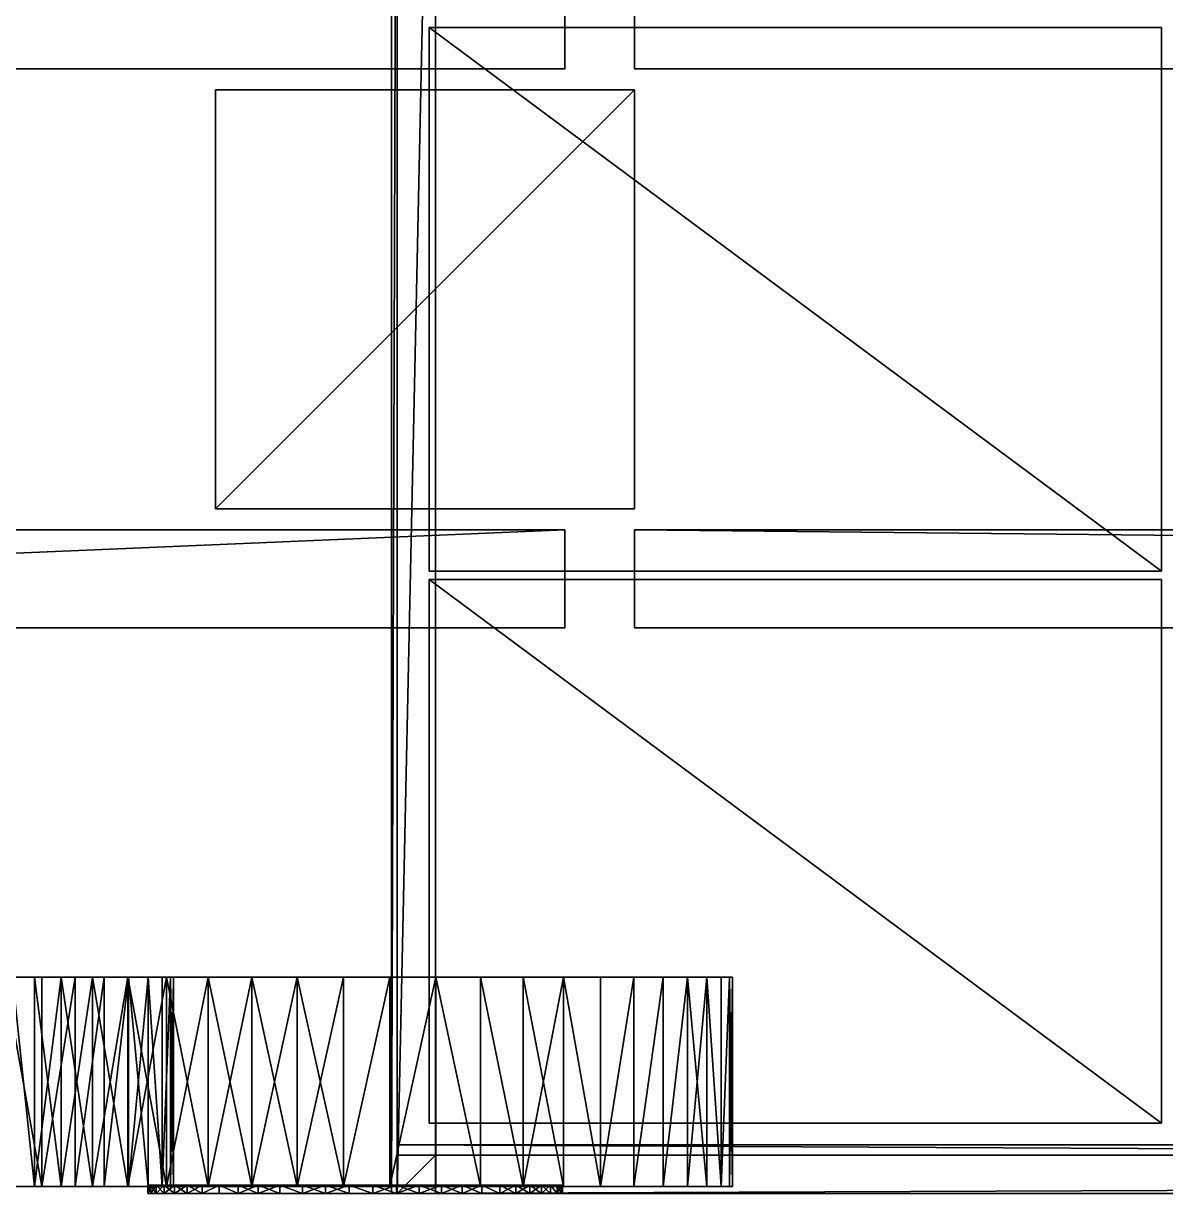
# Model space of a CAD drawing. Header units: millimetres. Extents: x -3100 to 14040, y -1280 to 1295.
# Drawn here: x -575 to 1060, y -1280 to 395 of the extents above; entities that cross this region are included whole.
import ezdxf

# ---------------------------------------------------------------- set-up
doc = ezdxf.new("R2010")
doc.units = ezdxf.units.MM

msp = doc.modelspace()

# ---------------------------------------------------------------- linework, layer by layer
at = {"layer": 'CAD_75LAB'}
for points in [[(-48, 1280, 3940), (-48, 1280, 1250), (-48, -1280, 1250)], [(-48, -1280, 3940), (-48, 1280, 3940), (-48, -1280, 1250)], [(-40, 1280, 1250), (-48, -1280, 1250), (-48, 1280, 1250)], [(-40, 1280, 1250), (-40, -1280, 1250), (-48, -1280, 1250)], [(-40, 1280, 3940), (-48, 1280, 3940), (-48, -1280, 3940)], [(-40, 1280, 3940), (-48, -1280, 3940), (-40, -1280, 3940)], [(-40, -1280, 1250), (-40, 1280, 1160), (-40, -1280, 1160)], [(-40, -1280, 1250), (-40, 1280, 1250), (-40, 1280, 1160)], [(14040, -1280, 1160), (-40, -1280, 1160), (-40, 1280, 1160)], [(14040, 1280, 1160), (14040, -1280, 1160), (-40, 1280, 1160)], [(14040, -1280, 1250), (-40, 1280, 1250), (-40, -1280, 1250)], [(14040, 1280, 1250), (-40, 1280, 1250), (14040, -1280, 1250)], [(-40, -1280, 3995), (-40, 1280, 3940), (-40, -1280, 3940)], [(-40, -1280, 3995), (-40, 1280, 3995), (-40, 1280, 3940)], [(15, 1280, 3940), (-40, -1280, 3940), (-40, 1280, 3940)], [(15, 1280, 3940), (15, -1280, 3940), (-40, -1280, 3940)], [(15, 1280, 3995), (-40, 1280, 3995), (-40, -1280, 3995)], [(15, 1280, 3995), (-40, -1280, 3995), (15, -1280, 3995)], [(-40, 1280, 3940), (-40, -1280, 1250), (-40, 1280, 1250)], [(-40, -1280, 3940), (-40, -1280, 1250), (-40, 1280, 3940)], [(15, -1280, 3995), (15, -1280, 3940), (15, 1280, 3940)], [(15, -1280, 3995), (15, 1280, 3940), (15, 1280, 3995)], [(200, 470, 700), (-3100, 330, 700), (-3100, 470, 700)], [(200, 470, 700), (200, 330, 700), (-3100, 330, 700)], [(200, 470, 1000), (-3100, 470, 1000), (-3100, 330, 1000)], [(200, 470, 1000), (-3100, 330, 1000), (200, 330, 1000)], [(200, 330, 1000), (200, 330, 700), (200, 470, 700)], [(200, 330, 1000), (200, 470, 700), (200, 470, 1000)], [(300, 470, 1160), (300, 470, 910), (300, 330, 910)], [(300, 330, 1160), (300, 470, 1160), (300, 330, 910)], [(13960, 330, 910), (300, 330, 910), (300, 470, 910)], [(13960, 470, 910), (13960, 330, 910), (300, 470, 910)], [(13960, 330, 1160), (300, 470, 1160), (300, 330, 1160)], [(13960, 470, 1160), (300, 470, 1160), (13960, 330, 1160)], [(6, -389, 1917), (6, 389, 1253), (6, -389, 1253)], [(6, -389, 1917), (6, 389, 1917), (6, 389, 1253)], [(1054, 389, 1253), (6, 389, 1253), (6, 389, 1917)], [(1054, 389, 1917), (1054, 389, 1253), (6, 389, 1917)], [(1054, -389, 1253), (6, -389, 1253), (6, 389, 1253)], [(1054, 389, 1253), (1054, -389, 1253), (6, 389, 1253)], [(1054, -389, 1917), (6, 389, 1917), (6, -389, 1917)], [(1054, 389, 1917), (6, 389, 1917), (1054, -389, 1917)], [(6, -389, 2587), (6, 389, 1923), (6, -389, 1923)], [(6, -389, 2587), (6, 389, 2587), (6, 389, 1923)], [(1054, 389, 1923), (6, 389, 1923), (6, 389, 2587)], [(1054, 389, 2587), (1054, 389, 1923), (6, 389, 2587)], [(1054, -389, 1923), (6, -389, 1923), (6, 389, 1923)], [(1054, 389, 1923), (1054, -389, 1923), (6, 389, 1923)], [(1054, -389, 2587), (6, 389, 2587), (6, -389, 2587)], [(1054, 389, 2587), (6, 389, 2587), (1054, -389, 2587)], [(6, -389, 3257), (6, 389, 2593), (6, -389, 2593)], [(6, -389, 3257), (6, 389, 3257), (6, 389, 2593)], [(1054, 389, 2593), (6, 389, 2593), (6, 389, 3257)], [(1054, 389, 3257), (1054, 389, 2593), (6, 389, 3257)], [(1054, -389, 2593), (6, -389, 2593), (6, 389, 2593)], [(1054, 389, 2593), (1054, -389, 2593), (6, 389, 2593)], [(1054, -389, 3257), (6, 389, 3257), (6, -389, 3257)], [(1054, 389, 3257), (6, 389, 3257), (1054, -389, 3257)], [(1054, -389, 1917), (1054, -389, 1253), (1054, 389, 1253)], [(1054, -389, 1917), (1054, 389, 1253), (1054, 389, 1917)], [(1054, -389, 2587), (1054, -389, 1923), (1054, 389, 1923)], [(1054, -389, 2587), (1054, 389, 1923), (1054, 389, 2587)], [(1054, -389, 3257), (1054, -389, 2593), (1054, 389, 2593)], [(1054, -389, 3257), (1054, 389, 2593), (1054, 389, 3257)], [(200, 330, 700), (-3100, 330, 1000), (-3100, 330, 700)], [(200, 330, 1000), (-3100, 330, 1000), (200, 330, 700)], [(13960, 330, 1160), (300, 330, 910), (13960, 330, 910)], [(13960, 330, 1160), (300, 330, 1160), (300, 330, 910)], [(-300, -300, 1160), (-300, 300, 1000), (-300, -300, 1000)], [(-300, -300, 1160), (-300, 300, 1160), (-300, 300, 1000)], [(300, 300, 1160), (300, 300, 1000), (-300, 300, 1000)], [(300, 300, 1160), (-300, 300, 1000), (-300, 300, 1160)], [(300, 300, 1000), (-300, -300, 1000), (-300, 300, 1000)], [(300, 300, 1000), (300, -300, 1000), (-300, -300, 1000)], [(300, 300, 1160), (-300, 300, 1160), (-300, -300, 1160)], [(300, 300, 1160), (-300, -300, 1160), (300, -300, 1160)], [(300, -300, 1160), (300, -300, 1000), (300, 300, 1000)], [(300, -300, 1160), (300, 300, 1000), (300, 300, 1160)], [(300, -300, 1160), (-300, -300, 1000), (300, -300, 1000)], [(300, -300, 1160), (-300, -300, 1160), (-300, -300, 1000)], [(200, -330, 700), (-3100, -330, 700), (-3100, -330, 1000)], [(200, -330, 1000), (200, -330, 700), (-3100, -330, 1000)], [(200, -330, 700), (-3100, -470, 700), (-3100, -330, 700)], [(200, -330, 700), (200, -470, 700), (-3100, -470, 700)], [(200, -330, 1000), (-3100, -330, 1000), (-3100, -470, 1000)], [(200, -330, 1000), (-3100, -470, 1000), (200, -470, 1000)], [(200, -470, 1000), (200, -470, 700), (200, -330, 700)], [(200, -470, 1000), (200, -330, 700), (200, -330, 1000)], [(300, -330, 1160), (300, -330, 910), (300, -470, 910)], [(300, -470, 1160), (300, -330, 1160), (300, -470, 910)], [(13960, -330, 1160), (13960, -330, 910), (300, -330, 910)], [(13960, -330, 1160), (300, -330, 910), (300, -330, 1160)], [(13960, -470, 910), (300, -470, 910), (300, -330, 910)], [(13960, -330, 910), (13960, -470, 910), (300, -330, 910)], [(13960, -470, 1160), (300, -330, 1160), (300, -470, 1160)], [(13960, -330, 1160), (300, -330, 1160), (13960, -470, 1160)], [(1054, -389, 1253), (6, -389, 1917), (6, -389, 1253)], [(1054, -389, 1917), (6, -389, 1917), (1054, -389, 1253)], [(1054, -389, 1923), (6, -389, 2587), (6, -389, 1923)], [(1054, -389, 2587), (6, -389, 2587), (1054, -389, 1923)], [(1054, -389, 2593), (6, -389, 3257), (6, -389, 2593)], [(1054, -389, 3257), (6, -389, 3257), (1054, -389, 2593)], [(6, -1179, 1917), (6, -401, 1253), (6, -1179, 1253)], [(6, -1179, 1917), (6, -401, 1917), (6, -401, 1253)], [(1054, -401, 1253), (6, -401, 1253), (6, -401, 1917)], [(1054, -401, 1917), (1054, -401, 1253), (6, -401, 1917)], [(1054, -1179, 1253), (6, -1179, 1253), (6, -401, 1253)], [(1054, -401, 1253), (1054, -1179, 1253), (6, -401, 1253)], [(1054, -1179, 1917), (6, -401, 1917), (6, -1179, 1917)], [(1054, -401, 1917), (6, -401, 1917), (1054, -1179, 1917)], [(6, -1179, 2587), (6, -401, 1923), (6, -1179, 1923)], [(6, -1179, 2587), (6, -401, 2587), (6, -401, 1923)], [(1054, -401, 1923), (6, -401, 1923), (6, -401, 2587)], [(1054, -401, 2587), (1054, -401, 1923), (6, -401, 2587)], [(1054, -1179, 1923), (6, -1179, 1923), (6, -401, 1923)], [(1054, -401, 1923), (1054, -1179, 1923), (6, -401, 1923)], [(1054, -1179, 2587), (6, -401, 2587), (6, -1179, 2587)], [(1054, -401, 2587), (6, -401, 2587), (1054, -1179, 2587)], [(6, -1179, 3257), (6, -401, 2593), (6, -1179, 2593)], [(6, -1179, 3257), (6, -401, 3257), (6, -401, 2593)], [(1054, -401, 2593), (6, -401, 2593), (6, -401, 3257)], [(1054, -401, 3257), (1054, -401, 2593), (6, -401, 3257)], [(1054, -1179, 2593), (6, -1179, 2593), (6, -401, 2593)], [(1054, -401, 2593), (1054, -1179, 2593), (6, -401, 2593)], [(1054, -1179, 3257), (6, -401, 3257), (6, -1179, 3257)], [(1054, -401, 3257), (6, -401, 3257), (1054, -1179, 3257)], [(1054, -1179, 1917), (1054, -1179, 1253), (1054, -401, 1253)], [(1054, -1179, 1917), (1054, -401, 1253), (1054, -401, 1917)], [(1054, -1179, 2587), (1054, -1179, 1923), (1054, -401, 1923)], [(1054, -1179, 2587), (1054, -401, 1923), (1054, -401, 2587)], [(1054, -1179, 3257), (1054, -1179, 2593), (1054, -401, 2593)], [(1054, -1179, 3257), (1054, -401, 2593), (1054, -401, 3257)], [(200, -470, 700), (-3100, -470, 1000), (-3100, -470, 700)], [(200, -470, 1000), (-3100, -470, 1000), (200, -470, 700)], [(13960, -470, 1160), (300, -470, 910), (13960, -470, 910)], [(13960, -470, 1160), (300, -470, 1160), (300, -470, 910)], [(-364.09, -970, 606.36), (-1275.91, -970, 152.33), (-850.18, -970, 1077.7)], [(-364.09, -970, 606.36), (-850.18, -970, 2.3), (-1275.91, -970, 152.33)], [(-364.09, -970, 606.36), (-601.72, -970, 89.85), (-850.18, -970, 2.3)], [(-500.94, -970, 903.8), (-850.18, -970, 1077.7), (-601.72, -970, 990.15)], [(-500.94, -970, 903.8), (-364.09, -970, 606.36), (-850.18, -970, 1077.7)], [(-630.81, -970, 639.22), (-475.91, -970, 152.33), (-590.57, -970, 314.3)], [(-425.42, -970, 970.93), (-630.81, -970, 639.22), (-614.59, -970, 703.7)], [(-50.18, -970, 1077.7), (-630.81, -970, 639.22), (-425.42, -970, 970.93)], [(-50.18, -970, 1077.7), (-475.91, -970, 152.33), (-630.81, -970, 639.22)], [(-559.12, -970, 824.27), (-614.59, -970, 703.7), (-590.57, -970, 765.7)], [(-425.42, -970, 970.93), (-614.59, -970, 703.7), (-559.12, -970, 824.27)], [(-548.67, -1270, 950.08), (-548.67, -970, 950.08), (-601.72, -970, 990.15)], [(-601.72, -1270, 990.15), (-548.67, -1270, 950.08), (-601.72, -970, 990.15)], [(-548.67, -1270, 129.92), (-601.72, -1270, 89.85), (-601.72, -970, 89.85)], [(-548.67, -1270, 129.92), (-601.72, -970, 89.85), (-548.67, -970, 129.92)], [(-364.09, -970, 606.36), (-548.67, -970, 129.92), (-601.72, -970, 89.85)], [(-500.94, -970, 903.8), (-601.72, -970, 990.15), (-548.67, -970, 950.08)], [(-559.12, -1270, 824.27), (-559.12, -970, 824.27), (-590.57, -970, 765.7)], [(-590.57, -1270, 765.7), (-559.12, -1270, 824.27), (-590.57, -970, 765.7)], [(-559.12, -1270, 255.73), (-590.57, -1270, 314.3), (-590.57, -970, 314.3)], [(-559.12, -1270, 255.73), (-590.57, -970, 314.3), (-559.12, -970, 255.73)], [(-590.57, -970, 314.3), (-475.91, -970, 152.33), (-559.12, -970, 255.73)], [(-559.12, -1270, 824.27), (-520.7, -970, 878.54), (-559.12, -970, 824.27)], [(-559.12, -1270, 824.27), (-520.7, -1270, 878.54), (-520.7, -970, 878.54)], [(-520.7, -1270, 201.46), (-559.12, -1270, 255.73), (-559.12, -970, 255.73)], [(-520.7, -1270, 201.46), (-559.12, -970, 255.73), (-520.7, -970, 201.46)], [(-559.12, -970, 255.73), (-475.91, -970, 152.33), (-520.7, -970, 201.46)], [(-425.42, -970, 970.93), (-559.12, -970, 824.27), (-520.7, -970, 878.54)], [(-548.67, -1270, 950.08), (-500.94, -1270, 903.8), (-500.94, -970, 903.8)], [(-548.67, -1270, 950.08), (-500.94, -970, 903.8), (-548.67, -970, 950.08)], [(-548.67, -1270, 129.92), (-548.67, -970, 129.92), (-500.94, -970, 176.2)], [(-500.94, -1270, 176.2), (-548.67, -1270, 129.92), (-500.94, -970, 176.2)], [(-459.25, -970, 228), (-500.94, -970, 176.2), (-548.67, -970, 129.92)], [(-364.09, -970, 606.36), (-459.25, -970, 228), (-548.67, -970, 129.92)], [(-520.7, -1270, 878.54), (-475.91, -970, 927.67), (-520.7, -970, 878.54)], [(-520.7, -1270, 878.54), (-475.91, -1270, 927.67), (-475.91, -970, 927.67)], [(-475.91, -1270, 152.33), (-520.7, -1270, 201.46), (-520.7, -970, 201.46)], [(-475.91, -1270, 152.33), (-520.7, -970, 201.46), (-475.91, -970, 152.33)], [(-425.42, -970, 970.93), (-520.7, -970, 878.54), (-475.91, -970, 927.67)], [(-500.94, -1270, 903.8), (-459.25, -1270, 852), (-459.25, -970, 852)], [(-500.94, -1270, 903.8), (-459.25, -970, 852), (-500.94, -970, 903.8)], [(-500.94, -1270, 176.2), (-500.94, -970, 176.2), (-459.25, -970, 228)], [(-459.25, -1270, 228), (-500.94, -1270, 176.2), (-459.25, -970, 228)], [(-500.94, -970, 903.8), (-396.46, -970, 735.07), (-364.09, -970, 606.36)], [(-500.94, -970, 903.8), (-459.25, -970, 852), (-396.46, -970, 735.07)], [(-475.91, -1270, 927.67), (-425.42, -970, 970.93), (-475.91, -970, 927.67)], [(-475.91, -1270, 927.67), (-425.42, -1270, 970.93), (-425.42, -970, 970.93)], [(-425.42, -1270, 109.07), (-475.91, -1270, 152.33), (-475.91, -970, 152.33)], [(-425.42, -1270, 109.07), (-475.91, -970, 152.33), (-425.42, -970, 109.07)], [(-370, -970, 72.35), (-425.42, -970, 109.07), (-475.91, -970, 152.33)], [(-310.48, -970, 42.71), (-370, -970, 72.35), (-475.91, -970, 152.33)], [(-50.18, -970, 2.3), (-310.48, -970, 42.71), (-475.91, -970, 152.33)], [(435.91, -970, 606.36), (-475.91, -970, 152.33), (-50.18, -970, 1077.7)], [(435.91, -970, 606.36), (-50.18, -970, 2.3), (-475.91, -970, 152.33)], [(-459.25, -1270, 852), (-424.25, -1270, 795.47), (-424.25, -970, 795.47)], [(-459.25, -1270, 852), (-424.25, -970, 795.47), (-459.25, -970, 852)], [(-459.25, -1270, 228), (-459.25, -970, 228), (-424.25, -970, 284.53)], [(-424.25, -1270, 284.53), (-459.25, -1270, 228), (-424.25, -970, 284.53)], [(-364.09, -970, 606.36), (-424.25, -970, 284.53), (-459.25, -970, 228)], [(-459.25, -970, 852), (-424.25, -970, 795.47), (-396.46, -970, 735.07)], [(-425.42, -1270, 970.93), (-370, -970, 1007.65), (-425.42, -970, 970.93)], [(-425.42, -1270, 970.93), (-370, -1270, 1007.65), (-370, -970, 1007.65)], [(-370, -1270, 72.35), (-425.42, -1270, 109.07), (-425.42, -970, 109.07)], [(-370, -1270, 72.35), (-425.42, -970, 109.07), (-370, -970, 72.35)], [(-50.18, -970, 1077.7), (-425.42, -970, 970.93), (-370, -970, 1007.65)], [(-424.25, -1270, 795.47), (-396.46, -1270, 735.07), (-396.46, -970, 735.07)], [(-424.25, -1270, 795.47), (-396.46, -970, 735.07), (-424.25, -970, 795.47)], [(-396.46, -1270, 344.93), (-424.25, -1270, 284.53), (-424.25, -970, 284.53)], [(-396.46, -1270, 344.93), (-424.25, -970, 284.53), (-396.46, -970, 344.93)], [(-376.31, -970, 408.29), (-396.46, -970, 344.93), (-424.25, -970, 284.53)], [(-360, -970, 540), (-376.31, -970, 408.29), (-424.25, -970, 284.53)], [(-364.09, -970, 606.36), (-360, -970, 540), (-424.25, -970, 284.53)], [(-376.31, -1270, 671.71), (-376.31, -970, 671.71), (-396.46, -970, 735.07)], [(-396.46, -1270, 735.07), (-376.31, -1270, 671.71), (-396.46, -970, 735.07)], [(-376.31, -1270, 408.29), (-396.46, -970, 344.93), (-376.31, -970, 408.29)], [(-376.31, -1270, 408.29), (-396.46, -1270, 344.93), (-396.46, -970, 344.93)], [(-396.46, -970, 735.07), (-376.31, -970, 671.71), (-364.09, -970, 606.36)], [(-376.31, -1270, 671.71), (-364.09, -1270, 606.36), (-364.09, -970, 606.36)], [(-376.31, -1270, 671.71), (-364.09, -970, 606.36), (-376.31, -970, 671.71)], [(-376.31, -1270, 408.29), (-376.31, -970, 408.29), (-364.09, -970, 473.64)], [(-364.09, -1270, 473.64), (-376.31, -1270, 408.29), (-364.09, -970, 473.64)], [(-360, -970, 540), (-364.09, -970, 473.64), (-376.31, -970, 408.29)], [(-370, -1270, 1007.65), (-310.48, -970, 1037.29), (-370, -970, 1007.65)], [(-370, -1270, 1007.65), (-310.48, -1270, 1037.29), (-310.48, -970, 1037.29)], [(-310.48, -1270, 42.71), (-370, -1270, 72.35), (-370, -970, 72.35)], [(-310.48, -1270, 42.71), (-370, -970, 72.35), (-310.48, -970, 42.71)], [(-247.78, -970, 1059.39), (-370, -970, 1007.65), (-310.48, -970, 1037.29)], [(-50.18, -970, 1077.7), (-370, -970, 1007.65), (-247.78, -970, 1059.39)], [(-360, -1270, 540), (-360, -970, 540), (-364.09, -970, 606.36)], [(-364.09, -1270, 606.36), (-360, -1270, 540), (-364.09, -970, 606.36)], [(-364.09, -1270, 473.64), (-364.09, -970, 473.64), (-360, -970, 540)], [(-360, -1270, 540), (-364.09, -1270, 473.64), (-360, -970, 540)], [(-247.78, -1270, 1059.39), (-247.78, -970, 1059.39), (-310.48, -970, 1037.29)], [(-310.48, -1270, 1037.29), (-247.78, -1270, 1059.39), (-310.48, -970, 1037.29)], [(-310.48, -1270, 42.71), (-310.48, -970, 42.71), (-247.78, -970, 20.61)], [(-247.78, -1270, 20.61), (-310.48, -1270, 42.71), (-247.78, -970, 20.61)], [(-50.18, -970, 2.3), (-247.78, -970, 20.61), (-310.48, -970, 42.71)], [(-247.78, -1270, 1059.39), (-182.83, -970, 1073.61), (-247.78, -970, 1059.39)], [(-247.78, -1270, 1059.39), (-182.83, -1270, 1073.61), (-182.83, -970, 1073.61)], [(-182.83, -1270, 6.39), (-247.78, -1270, 20.61), (-247.78, -970, 20.61)], [(-182.83, -1270, 6.39), (-247.78, -970, 20.61), (-182.83, -970, 6.39)], [(-50.18, -970, 2.3), (-182.83, -970, 6.39), (-247.78, -970, 20.61)], [(-116.63, -970, 1079.74), (-247.78, -970, 1059.39), (-182.83, -970, 1073.61)], [(-50.18, -970, 1077.7), (-247.78, -970, 1059.39), (-116.63, -970, 1079.74)], [(-182.83, -1270, 1073.61), (-116.63, -1270, 1079.74), (-116.63, -970, 1079.74)], [(-182.83, -1270, 1073.61), (-116.63, -970, 1079.74), (-182.83, -970, 1073.61)], [(-116.63, -1270, 0.26), (-182.83, -1270, 6.39), (-182.83, -970, 6.39)], [(-116.63, -1270, 0.26), (-182.83, -970, 6.39), (-116.63, -970, 0.26)], [(-50.18, -970, 2.3), (-116.63, -970, 0.26), (-182.83, -970, 6.39)], [(-116.63, -1270, 1079.74), (-50.18, -1270, 1077.7), (-50.18, -970, 1077.7)], [(-116.63, -1270, 1079.74), (-50.18, -970, 1077.7), (-116.63, -970, 1079.74)], [(-116.63, -1270, 0.26), (-116.63, -970, 0.26), (-50.18, -970, 2.3)], [(-50.18, -1270, 2.3), (-116.63, -1270, 0.26), (-50.18, -970, 2.3)], [(-50.18, -1270, 1077.7), (15.52, -1270, 1067.5), (15.52, -970, 1067.5)], [(-50.18, -1270, 1077.7), (15.52, -970, 1067.5), (-50.18, -970, 1077.7)], [(-50.18, -1270, 2.3), (-50.18, -970, 2.3), (15.52, -970, 12.5)], [(15.52, -1270, 12.5), (-50.18, -1270, 2.3), (15.52, -970, 12.5)], [(198.28, -970, 89.85), (15.52, -970, 12.5), (-50.18, -970, 2.3)], [(435.91, -970, 606.36), (198.28, -970, 89.85), (-50.18, -970, 2.3)], [(140.7, -970, 1023.39), (-50.18, -970, 1077.7), (15.52, -970, 1067.5)], [(198.28, -970, 990.15), (-50.18, -970, 1077.7), (140.7, -970, 1023.39)], [(299.06, -970, 903.8), (-50.18, -970, 1077.7), (198.28, -970, 990.15)], [(299.06, -970, 903.8), (435.91, -970, 606.36), (-50.18, -970, 1077.7)], [(79.47, -1270, 1049.3), (79.47, -970, 1049.3), (15.52, -970, 1067.5)], [(15.52, -1270, 1067.5), (79.47, -1270, 1049.3), (15.52, -970, 1067.5)], [(79.47, -1270, 30.7), (15.52, -1270, 12.5), (15.52, -970, 12.5)], [(79.47, -1270, 30.7), (15.52, -970, 12.5), (79.47, -970, 30.7)], [(198.28, -970, 89.85), (79.47, -970, 30.7), (15.52, -970, 12.5)], [(140.7, -970, 1023.39), (15.52, -970, 1067.5), (79.47, -970, 1049.3)], [(140.7, -1270, 1023.39), (140.7, -970, 1023.39), (79.47, -970, 1049.3)], [(79.47, -1270, 1049.3), (140.7, -1270, 1023.39), (79.47, -970, 1049.3)], [(140.7, -1270, 56.61), (79.47, -1270, 30.7), (79.47, -970, 30.7)], [(140.7, -1270, 56.61), (79.47, -970, 30.7), (140.7, -970, 56.61)], [(198.28, -970, 89.85), (140.7, -970, 56.61), (79.47, -970, 30.7)], [(140.7, -1270, 1023.39), (198.28, -1270, 990.15), (198.28, -970, 990.15)], [(140.7, -1270, 1023.39), (198.28, -970, 990.15), (140.7, -970, 1023.39)], [(198.28, -1270, 89.85), (140.7, -1270, 56.61), (140.7, -970, 56.61)], [(198.28, -1270, 89.85), (140.7, -970, 56.61), (198.28, -970, 89.85)], [(251.33, -1270, 950.08), (251.33, -970, 950.08), (198.28, -970, 990.15)], [(198.28, -1270, 990.15), (251.33, -1270, 950.08), (198.28, -970, 990.15)], [(251.33, -1270, 129.92), (198.28, -1270, 89.85), (198.28, -970, 89.85)], [(251.33, -1270, 129.92), (198.28, -970, 89.85), (251.33, -970, 129.92)], [(435.91, -970, 606.36), (251.33, -970, 129.92), (198.28, -970, 89.85)], [(299.06, -970, 903.8), (198.28, -970, 990.15), (251.33, -970, 950.08)], [(251.33, -1270, 950.08), (299.06, -1270, 903.8), (299.06, -970, 903.8)], [(251.33, -1270, 950.08), (299.06, -970, 903.8), (251.33, -970, 950.08)], [(251.33, -1270, 129.92), (251.33, -970, 129.92), (299.06, -970, 176.2)], [(299.06, -1270, 176.2), (251.33, -1270, 129.92), (299.06, -970, 176.2)], [(340.75, -970, 228), (299.06, -970, 176.2), (251.33, -970, 129.92)], [(435.91, -970, 606.36), (340.75, -970, 228), (251.33, -970, 129.92)], [(299.06, -1270, 903.8), (340.75, -1270, 852), (340.75, -970, 852)], [(299.06, -1270, 903.8), (340.75, -970, 852), (299.06, -970, 903.8)], [(299.06, -1270, 176.2), (299.06, -970, 176.2), (340.75, -970, 228)], [(340.75, -1270, 228), (299.06, -1270, 176.2), (340.75, -970, 228)], [(299.06, -970, 903.8), (403.54, -970, 735.07), (435.91, -970, 606.36)], [(299.06, -970, 903.8), (340.75, -970, 852), (403.54, -970, 735.07)], [(340.75, -1270, 852), (375.75, -1270, 795.47), (375.75, -970, 795.47)], [(340.75, -1270, 852), (375.75, -970, 795.47), (340.75, -970, 852)], [(340.75, -1270, 228), (340.75, -970, 228), (375.75, -970, 284.53)], [(375.75, -1270, 284.53), (340.75, -1270, 228), (375.75, -970, 284.53)], [(435.91, -970, 606.36), (375.75, -970, 284.53), (340.75, -970, 228)], [(340.75, -970, 852), (375.75, -970, 795.47), (403.54, -970, 735.07)], [(375.75, -1270, 795.47), (403.54, -1270, 735.07), (403.54, -970, 735.07)], [(375.75, -1270, 795.47), (403.54, -970, 735.07), (375.75, -970, 795.47)], [(403.54, -1270, 344.93), (375.75, -1270, 284.53), (375.75, -970, 284.53)], [(403.54, -1270, 344.93), (375.75, -970, 284.53), (403.54, -970, 344.93)], [(423.69, -970, 408.29), (403.54, -970, 344.93), (375.75, -970, 284.53)], [(440, -970, 540), (423.69, -970, 408.29), (375.75, -970, 284.53)], [(435.91, -970, 606.36), (440, -970, 540), (375.75, -970, 284.53)], [(423.69, -1270, 671.71), (423.69, -970, 671.71), (403.54, -970, 735.07)], [(403.54, -1270, 735.07), (423.69, -1270, 671.71), (403.54, -970, 735.07)], [(423.69, -1270, 408.29), (403.54, -970, 344.93), (423.69, -970, 408.29)], [(423.69, -1270, 408.29), (403.54, -1270, 344.93), (403.54, -970, 344.93)], [(403.54, -970, 735.07), (423.69, -970, 671.71), (435.91, -970, 606.36)], [(423.69, -1270, 671.71), (435.91, -1270, 606.36), (435.91, -970, 606.36)], [(423.69, -1270, 671.71), (435.91, -970, 606.36), (423.69, -970, 671.71)], [(423.69, -1270, 408.29), (423.69, -970, 408.29), (435.91, -970, 473.64)], [(435.91, -1270, 473.64), (423.69, -1270, 408.29), (435.91, -970, 473.64)], [(440, -970, 540), (435.91, -970, 473.64), (423.69, -970, 408.29)], [(440, -1270, 540), (440, -970, 540), (435.91, -970, 606.36)], [(435.91, -1270, 606.36), (440, -1270, 540), (435.91, -970, 606.36)], [(435.91, -1270, 473.64), (435.91, -970, 473.64), (440, -970, 540)], [(440, -1270, 540), (435.91, -1270, 473.64), (440, -970, 540)], [(1054, -1179, 1253), (6, -1179, 1917), (6, -1179, 1253)], [(1054, -1179, 1917), (6, -1179, 1917), (1054, -1179, 1253)], [(1054, -1179, 1923), (6, -1179, 2587), (6, -1179, 1923)], [(1054, -1179, 2587), (6, -1179, 2587), (1054, -1179, 1923)], [(1054, -1179, 2593), (6, -1179, 3257), (6, -1179, 2593)], [(1054, -1179, 3257), (6, -1179, 3257), (1054, -1179, 2593)], [(-40, -1280, 1320), (-40, -1210, 1250), (-40, -1280, 1250)], [(-40, -1280, 1320), (-40, -1210, 1320), (-40, -1210, 1250)], [(14040, -1210, 1250), (-40, -1210, 1250), (-40, -1210, 1320)], [(14040, -1210, 1320), (14040, -1210, 1250), (-40, -1210, 1320)], [(14040, -1280, 1250), (-40, -1280, 1250), (-40, -1210, 1250)], [(14040, -1210, 1250), (14040, -1280, 1250), (-40, -1210, 1250)], [(14040, -1280, 1320), (-40, -1210, 1320), (-40, -1280, 1320)], [(14040, -1210, 1320), (-40, -1210, 1320), (14040, -1280, 1320)], [(-40, -1225, 3940), (-40, -1225, 1250), (-40, -1280, 1250)], [(-40, -1280, 3940), (-40, -1225, 3940), (-40, -1280, 1250)], [(-40, -1225, 3940), (15, -1225, 1250), (-40, -1225, 1250)], [(15, -1225, 3940), (15, -1225, 1250), (-40, -1225, 3940)], [(15, -1225, 1250), (-40, -1280, 1250), (-40, -1225, 1250)], [(15, -1225, 1250), (15, -1280, 1250), (-40, -1280, 1250)], [(15, -1225, 3940), (-40, -1225, 3940), (-40, -1280, 3940)], [(15, -1225, 3940), (-40, -1280, 3940), (15, -1280, 3940)], [(-40, -1280, 3995), (-40, -1225, 3940), (-40, -1280, 3940)], [(-40, -1280, 3995), (-40, -1225, 3995), (-40, -1225, 3940)], [(14040, -1225, 3995), (14040, -1225, 3940), (-40, -1225, 3940)], [(14040, -1225, 3995), (-40, -1225, 3940), (-40, -1225, 3995)], [(14040, -1225, 3940), (-40, -1280, 3940), (-40, -1225, 3940)], [(14040, -1225, 3940), (14040, -1280, 3940), (-40, -1280, 3940)], [(14040, -1225, 3995), (-40, -1225, 3995), (-40, -1280, 3995)], [(14040, -1225, 3995), (-40, -1280, 3995), (14040, -1280, 3995)], [(15, -1225, 3940), (15, -1280, 1250), (15, -1225, 1250)], [(15, -1280, 3940), (15, -1280, 1250), (15, -1225, 3940)], [(-364.09, -1270, 606.36), (-850.18, -1270, 1077.7), (-1275.91, -1270, 152.33)], [(-364.09, -1270, 606.36), (-1275.91, -1270, 152.33), (-850.18, -1270, 2.3)], [(-364.09, -1270, 606.36), (-850.18, -1270, 2.3), (-601.72, -1270, 89.85)], [(-500.94, -1270, 903.8), (-601.72, -1270, 990.15), (-850.18, -1270, 1077.7)], [(-500.94, -1270, 903.8), (-850.18, -1270, 1077.7), (-364.09, -1270, 606.36)], [(-630.81, -1270, 639.22), (-590.57, -1270, 314.3), (-475.91, -1270, 152.33)], [(-425.42, -1270, 970.93), (-614.59, -1270, 703.7), (-630.81, -1270, 639.22)], [(-50.18, -1270, 1077.7), (-425.42, -1270, 970.93), (-630.81, -1270, 639.22)], [(-50.18, -1270, 1077.7), (-630.81, -1270, 639.22), (-475.91, -1270, 152.33)], [(-559.12, -1270, 824.27), (-590.57, -1270, 765.7), (-614.59, -1270, 703.7)], [(-425.42, -1270, 970.93), (-559.12, -1270, 824.27), (-614.59, -1270, 703.7)], [(-364.09, -1270, 606.36), (-601.72, -1270, 89.85), (-548.67, -1270, 129.92)], [(-500.94, -1270, 903.8), (-548.67, -1270, 950.08), (-601.72, -1270, 990.15)], [(-590.57, -1270, 314.3), (-559.12, -1270, 255.73), (-475.91, -1270, 152.33)], [(-559.12, -1270, 255.73), (-520.7, -1270, 201.46), (-475.91, -1270, 152.33)], [(-425.42, -1270, 970.93), (-520.7, -1270, 878.54), (-559.12, -1270, 824.27)], [(-459.25, -1270, 228), (-548.67, -1270, 129.92), (-500.94, -1270, 176.2)], [(-364.09, -1270, 606.36), (-548.67, -1270, 129.92), (-459.25, -1270, 228)], [(-425.42, -1270, 970.93), (-475.91, -1270, 927.67), (-520.7, -1270, 878.54)], [(-500.94, -1270, 903.8), (-364.09, -1270, 606.36), (-396.46, -1270, 735.07)], [(-500.94, -1270, 903.8), (-396.46, -1270, 735.07), (-459.25, -1270, 852)], [(-370, -1270, 72.35), (-475.91, -1270, 152.33), (-425.42, -1270, 109.07)], [(-310.48, -1270, 42.71), (-475.91, -1270, 152.33), (-370, -1270, 72.35)], [(-50.18, -1270, 2.3), (-475.91, -1270, 152.33), (-310.48, -1270, 42.71)], [(435.91, -1270, 606.36), (-50.18, -1270, 1077.7), (-475.91, -1270, 152.33)], [(435.91, -1270, 606.36), (-475.91, -1270, 152.33), (-50.18, -1270, 2.3)], [(-364.09, -1270, 606.36), (-459.25, -1270, 228), (-424.25, -1270, 284.53)], [(-459.25, -1270, 852), (-396.46, -1270, 735.07), (-424.25, -1270, 795.47)], [(-50.18, -1270, 1077.7), (-370, -1270, 1007.65), (-425.42, -1270, 970.93)], [(-376.31, -1270, 408.29), (-424.25, -1270, 284.53), (-396.46, -1270, 344.93)], [(-360, -1270, 540), (-424.25, -1270, 284.53), (-376.31, -1270, 408.29)], [(-364.09, -1270, 606.36), (-424.25, -1270, 284.53), (-360, -1270, 540)], [(-396.52, -1280, 556.96), (-392.65, -1280, 590.65), (-392.65, -1268, 590.65)], [(-396.52, -1280, 556.96), (-392.65, -1268, 590.65), (-396.52, -1268, 556.96)], [(-396.52, -1280, 556.96), (-396.52, -1268, 556.96), (-396.52, -1268, 523.04)], [(-396.52, -1280, 523.04), (-396.52, -1280, 556.96), (-396.52, -1268, 523.04)], [(-392.65, -1280, 489.35), (-396.52, -1280, 523.04), (-396.52, -1268, 523.04)], [(-392.65, -1280, 489.35), (-396.52, -1268, 523.04), (-392.65, -1268, 489.35)], [(-396.52, -1268, 556.96), (-392.65, -1268, 489.35), (-396.52, -1268, 523.04)], [(-396.52, -1268, 556.96), (-384.97, -1268, 456.33), (-392.65, -1268, 489.35)], [(-396.52, -1268, 556.96), (-373.57, -1268, 424.39), (-384.97, -1268, 456.33)], [(-384.97, -1268, 623.67), (-396.52, -1268, 556.96), (-392.65, -1268, 590.65)], [(-318.81, -1268, 740.82), (-396.52, -1268, 556.96), (-384.97, -1268, 623.67)], [(-238.6, -1268, 802.68), (-396.52, -1268, 556.96), (-318.81, -1268, 740.82)], [(-238.6, -1268, 802.68), (-373.57, -1268, 424.39), (-396.52, -1268, 556.96)], [(-396.46, -1270, 735.07), (-364.09, -1270, 606.36), (-376.31, -1270, 671.71)], [(-392.65, -1280, 590.65), (-384.97, -1280, 623.67), (-384.97, -1268, 623.67)], [(-392.65, -1280, 590.65), (-384.97, -1268, 623.67), (-392.65, -1268, 590.65)], [(-384.97, -1280, 456.33), (-392.65, -1280, 489.35), (-392.65, -1268, 489.35)], [(-384.97, -1280, 456.33), (-392.65, -1268, 489.35), (-384.97, -1268, 456.33)], [(-384.97, -1280, 623.67), (-373.57, -1280, 655.61), (-373.57, -1268, 655.61)], [(-384.97, -1280, 623.67), (-373.57, -1268, 655.61), (-384.97, -1268, 623.67)], [(-373.57, -1280, 424.39), (-384.97, -1280, 456.33), (-384.97, -1268, 456.33)], [(-373.57, -1280, 424.39), (-384.97, -1268, 456.33), (-373.57, -1268, 424.39)], [(-340.28, -1268, 714.57), (-384.97, -1268, 623.67), (-373.57, -1268, 655.61)], [(-318.81, -1268, 740.82), (-384.97, -1268, 623.67), (-340.28, -1268, 714.57)], [(-360, -1270, 540), (-376.31, -1270, 408.29), (-364.09, -1270, 473.64)], [(-373.57, -1280, 655.61), (-358.61, -1280, 686.04), (-358.61, -1268, 686.04)], [(-373.57, -1280, 655.61), (-358.61, -1268, 686.04), (-373.57, -1268, 655.61)], [(-358.61, -1280, 393.96), (-373.57, -1280, 424.39), (-373.57, -1268, 424.39)], [(-358.61, -1280, 393.96), (-373.57, -1268, 424.39), (-358.61, -1268, 393.96)], [(-373.57, -1268, 424.39), (-340.28, -1268, 365.43), (-358.61, -1268, 393.96)], [(-373.57, -1268, 424.39), (-318.81, -1268, 339.18), (-340.28, -1268, 365.43)], [(-340.28, -1268, 714.57), (-373.57, -1268, 655.61), (-358.61, -1268, 686.04)], [(-238.6, -1268, 802.68), (-318.81, -1268, 339.18), (-373.57, -1268, 424.39)], [(-247.78, -1270, 1059.39), (-310.48, -1270, 1037.29), (-370, -1270, 1007.65)], [(-50.18, -1270, 1077.7), (-247.78, -1270, 1059.39), (-370, -1270, 1007.65)], [(-340.28, -1280, 714.57), (-340.28, -1268, 714.57), (-358.61, -1268, 686.04)], [(-358.61, -1280, 686.04), (-340.28, -1280, 714.57), (-358.61, -1268, 686.04)], [(-358.61, -1280, 393.96), (-358.61, -1268, 393.96), (-340.28, -1268, 365.43)], [(-340.28, -1280, 365.43), (-358.61, -1280, 393.96), (-340.28, -1268, 365.43)], [(-340.28, -1280, 714.57), (-318.81, -1280, 740.82), (-318.81, -1268, 740.82)], [(-340.28, -1280, 714.57), (-318.81, -1268, 740.82), (-340.28, -1268, 714.57)], [(-318.81, -1280, 339.18), (-340.28, -1280, 365.43), (-340.28, -1268, 365.43)], [(-318.81, -1280, 339.18), (-340.28, -1268, 365.43), (-318.81, -1268, 339.18)], [(-318.81, -1280, 740.82), (-294.49, -1268, 764.46), (-318.81, -1268, 740.82)], [(-318.81, -1280, 740.82), (-294.49, -1280, 764.46), (-294.49, -1268, 764.46)], [(-318.81, -1280, 339.18), (-318.81, -1268, 339.18), (-294.49, -1268, 315.54)], [(-294.49, -1280, 315.54), (-318.81, -1280, 339.18), (-294.49, -1268, 315.54)], [(-267.64, -1268, 294.83), (-294.49, -1268, 315.54), (-318.81, -1268, 339.18)], [(-238.6, -1268, 277.32), (-267.64, -1268, 294.83), (-318.81, -1268, 339.18)], [(-238.6, -1268, 802.68), (-318.81, -1268, 740.82), (-294.49, -1268, 764.46)], [(-238.6, -1268, 802.68), (-238.6, -1268, 277.32), (-318.81, -1268, 339.18)], [(-50.18, -1270, 2.3), (-310.48, -1270, 42.71), (-247.78, -1270, 20.61)], [(-267.64, -1280, 785.17), (-267.64, -1268, 785.17), (-294.49, -1268, 764.46)], [(-294.49, -1280, 764.46), (-267.64, -1280, 785.17), (-294.49, -1268, 764.46)], [(-267.64, -1280, 294.83), (-294.49, -1280, 315.54), (-294.49, -1268, 315.54)], [(-267.64, -1280, 294.83), (-294.49, -1268, 315.54), (-267.64, -1268, 294.83)], [(-238.6, -1268, 802.68), (-294.49, -1268, 764.46), (-267.64, -1268, 785.17)], [(-238.6, -1280, 802.68), (-238.6, -1268, 802.68), (-267.64, -1268, 785.17)], [(-267.64, -1280, 785.17), (-238.6, -1280, 802.68), (-267.64, -1268, 785.17)], [(-267.64, -1280, 294.83), (-267.64, -1268, 294.83), (-238.6, -1268, 277.32)], [(-238.6, -1280, 277.32), (-267.64, -1280, 294.83), (-238.6, -1268, 277.32)], [(-50.18, -1270, 2.3), (-247.78, -1270, 20.61), (-182.83, -1270, 6.39)], [(-116.63, -1270, 1079.74), (-182.83, -1270, 1073.61), (-247.78, -1270, 1059.39)], [(-50.18, -1270, 1077.7), (-116.63, -1270, 1079.74), (-247.78, -1270, 1059.39)], [(-238.6, -1280, 802.68), (-207.75, -1268, 816.76), (-238.6, -1268, 802.68)], [(-238.6, -1280, 802.68), (-207.75, -1280, 816.76), (-207.75, -1268, 816.76)], [(-207.75, -1280, 263.24), (-238.6, -1280, 277.32), (-238.6, -1268, 277.32)], [(-207.75, -1280, 263.24), (-238.6, -1268, 277.32), (-207.75, -1268, 263.24)], [(-175.5, -1268, 827.24), (-238.6, -1268, 277.32), (-238.6, -1268, 802.68)], [(-175.5, -1268, 827.24), (-238.6, -1268, 802.68), (-207.75, -1268, 816.76)], [(-175.5, -1268, 827.24), (-207.75, -1268, 263.24), (-238.6, -1268, 277.32)], [(-175.5, -1280, 827.24), (-175.5, -1268, 827.24), (-207.75, -1268, 816.76)], [(-207.75, -1280, 816.76), (-175.5, -1280, 827.24), (-207.75, -1268, 816.76)], [(-175.5, -1280, 252.76), (-207.75, -1280, 263.24), (-207.75, -1268, 263.24)], [(-175.5, -1280, 252.76), (-207.75, -1268, 263.24), (-175.5, -1268, 252.76)], [(-108.48, -1268, 243.12), (-175.5, -1268, 252.76), (-207.75, -1268, 263.24)], [(-41.02, -1268, 248.92), (-108.48, -1268, 243.12), (-207.75, -1268, 263.24)], [(23.38, -1268, 269.84), (-41.02, -1268, 248.92), (-207.75, -1268, 263.24)], [(81.36, -1268, 304.81), (23.38, -1268, 269.84), (-207.75, -1268, 263.24)], [(23.38, -1268, 810.16), (-207.75, -1268, 263.24), (-175.5, -1268, 827.24)], [(23.38, -1268, 810.16), (81.36, -1268, 304.81), (-207.75, -1268, 263.24)], [(-50.18, -1270, 2.3), (-182.83, -1270, 6.39), (-116.63, -1270, 0.26)], [(-142.27, -1280, 833.98), (-142.27, -1268, 833.98), (-175.5, -1268, 827.24)], [(-175.5, -1280, 827.24), (-142.27, -1280, 833.98), (-175.5, -1268, 827.24)], [(-175.5, -1280, 252.76), (-175.5, -1268, 252.76), (-142.27, -1268, 246.02)], [(-142.27, -1280, 246.02), (-175.5, -1280, 252.76), (-142.27, -1268, 246.02)], [(-108.48, -1268, 243.12), (-142.27, -1268, 246.02), (-175.5, -1268, 252.76)], [(-74.58, -1268, 835.91), (-175.5, -1268, 827.24), (-142.27, -1268, 833.98)], [(-41.02, -1268, 831.08), (-175.5, -1268, 827.24), (-74.58, -1268, 835.91)], [(23.38, -1268, 810.16), (-175.5, -1268, 827.24), (-41.02, -1268, 831.08)], [(-108.48, -1280, 836.88), (-108.48, -1268, 836.88), (-142.27, -1268, 833.98)], [(-142.27, -1280, 833.98), (-108.48, -1280, 836.88), (-142.27, -1268, 833.98)], [(-142.27, -1280, 246.02), (-142.27, -1268, 246.02), (-108.48, -1268, 243.12)], [(-108.48, -1280, 243.12), (-142.27, -1280, 246.02), (-108.48, -1268, 243.12)], [(-74.58, -1268, 835.91), (-142.27, -1268, 833.98), (-108.48, -1268, 836.88)], [(-74.58, -1280, 835.91), (-74.58, -1268, 835.91), (-108.48, -1268, 836.88)], [(-108.48, -1280, 836.88), (-74.58, -1280, 835.91), (-108.48, -1268, 836.88)], [(-74.58, -1280, 244.09), (-108.48, -1280, 243.12), (-108.48, -1268, 243.12)], [(-74.58, -1280, 244.09), (-108.48, -1268, 243.12), (-74.58, -1268, 244.09)], [(-41.02, -1268, 248.92), (-74.58, -1268, 244.09), (-108.48, -1268, 243.12)], [(-74.58, -1280, 835.91), (-41.02, -1268, 831.08), (-74.58, -1268, 835.91)], [(-74.58, -1280, 835.91), (-41.02, -1280, 831.08), (-41.02, -1268, 831.08)], [(-41.02, -1280, 248.92), (-74.58, -1280, 244.09), (-74.58, -1268, 244.09)], [(-41.02, -1280, 248.92), (-74.58, -1268, 244.09), (-41.02, -1268, 248.92)], [(198.28, -1270, 89.85), (-50.18, -1270, 2.3), (15.52, -1270, 12.5)], [(435.91, -1270, 606.36), (-50.18, -1270, 2.3), (198.28, -1270, 89.85)], [(140.7, -1270, 1023.39), (15.52, -1270, 1067.5), (-50.18, -1270, 1077.7)], [(198.28, -1270, 990.15), (140.7, -1270, 1023.39), (-50.18, -1270, 1077.7)], [(299.06, -1270, 903.8), (198.28, -1270, 990.15), (-50.18, -1270, 1077.7)], [(299.06, -1270, 903.8), (-50.18, -1270, 1077.7), (435.91, -1270, 606.36)], [(-41.02, -1280, 831.08), (-8.22, -1280, 822.46), (-8.22, -1268, 822.46)], [(-41.02, -1280, 831.08), (-8.22, -1268, 822.46), (-41.02, -1268, 831.08)], [(-8.22, -1280, 257.54), (-41.02, -1280, 248.92), (-41.02, -1268, 248.92)], [(-8.22, -1280, 257.54), (-41.02, -1268, 248.92), (-8.22, -1268, 257.54)], [(23.38, -1268, 269.84), (-8.22, -1268, 257.54), (-41.02, -1268, 248.92)], [(23.38, -1268, 810.16), (-41.02, -1268, 831.08), (-8.22, -1268, 822.46)], [(-8.22, -1280, 822.46), (23.38, -1280, 810.16), (23.38, -1268, 810.16)], [(-8.22, -1280, 822.46), (23.38, -1268, 810.16), (-8.22, -1268, 822.46)], [(23.38, -1280, 269.84), (-8.22, -1268, 257.54), (23.38, -1268, 269.84)], [(23.38, -1280, 269.84), (-8.22, -1280, 257.54), (-8.22, -1268, 257.54)], [(198.28, -1270, 89.85), (15.52, -1270, 12.5), (79.47, -1270, 30.7)], [(140.7, -1270, 1023.39), (79.47, -1270, 1049.3), (15.52, -1270, 1067.5)], [(23.38, -1280, 810.16), (53.37, -1280, 794.34), (53.37, -1268, 794.34)], [(23.38, -1280, 810.16), (53.37, -1268, 794.34), (23.38, -1268, 810.16)], [(53.37, -1280, 285.66), (23.38, -1268, 269.84), (53.37, -1268, 285.66)], [(53.37, -1280, 285.66), (23.38, -1280, 269.84), (23.38, -1268, 269.84)], [(81.36, -1268, 304.81), (53.37, -1268, 285.66), (23.38, -1268, 269.84)], [(23.38, -1268, 810.16), (189.28, -1268, 607.27), (81.36, -1268, 304.81)], [(53.37, -1268, 794.34), (189.28, -1268, 607.27), (23.38, -1268, 810.16)], [(53.37, -1280, 794.34), (81.36, -1280, 775.19), (81.36, -1268, 775.19)], [(53.37, -1280, 794.34), (81.36, -1268, 775.19), (53.37, -1268, 794.34)], [(81.36, -1280, 304.81), (53.37, -1280, 285.66), (53.37, -1268, 285.66)], [(81.36, -1280, 304.81), (53.37, -1268, 285.66), (81.36, -1268, 304.81)], [(149.85, -1268, 700.57), (189.28, -1268, 607.27), (53.37, -1268, 794.34)], [(106.99, -1268, 752.99), (53.37, -1268, 794.34), (81.36, -1268, 775.19)], [(106.99, -1268, 752.99), (149.85, -1268, 700.57), (53.37, -1268, 794.34)], [(198.28, -1270, 89.85), (79.47, -1270, 30.7), (140.7, -1270, 56.61)], [(106.99, -1280, 752.99), (106.99, -1268, 752.99), (81.36, -1268, 775.19)], [(81.36, -1280, 775.19), (106.99, -1280, 752.99), (81.36, -1268, 775.19)], [(106.99, -1280, 327.01), (81.36, -1280, 304.81), (81.36, -1268, 304.81)], [(106.99, -1280, 327.01), (81.36, -1268, 304.81), (106.99, -1268, 327.01)], [(189.28, -1268, 472.73), (106.99, -1268, 327.01), (81.36, -1268, 304.81)], [(189.28, -1268, 607.27), (189.28, -1268, 472.73), (81.36, -1268, 304.81)], [(129.92, -1280, 728), (129.92, -1268, 728), (106.99, -1268, 752.99)], [(106.99, -1280, 752.99), (129.92, -1280, 728), (106.99, -1268, 752.99)], [(106.99, -1280, 327.01), (106.99, -1268, 327.01), (129.92, -1268, 352)], [(129.92, -1280, 352), (106.99, -1280, 327.01), (129.92, -1268, 352)], [(149.85, -1268, 379.43), (129.92, -1268, 352), (106.99, -1268, 327.01)], [(166.53, -1268, 408.96), (149.85, -1268, 379.43), (106.99, -1268, 327.01)], [(179.73, -1268, 440.19), (166.53, -1268, 408.96), (106.99, -1268, 327.01)], [(189.28, -1268, 472.73), (179.73, -1268, 440.19), (106.99, -1268, 327.01)], [(106.99, -1268, 752.99), (129.92, -1268, 728), (149.85, -1268, 700.57)], [(129.92, -1280, 728), (149.85, -1280, 700.57), (149.85, -1268, 700.57)], [(129.92, -1280, 728), (149.85, -1268, 700.57), (129.92, -1268, 728)], [(149.85, -1280, 379.43), (129.92, -1268, 352), (149.85, -1268, 379.43)], [(149.85, -1280, 379.43), (129.92, -1280, 352), (129.92, -1268, 352)], [(149.85, -1280, 700.57), (166.53, -1280, 671.04), (166.53, -1268, 671.04)], [(149.85, -1280, 700.57), (166.53, -1268, 671.04), (149.85, -1268, 700.57)], [(166.53, -1280, 408.96), (149.85, -1268, 379.43), (166.53, -1268, 408.96)], [(166.53, -1280, 408.96), (149.85, -1280, 379.43), (149.85, -1268, 379.43)], [(149.85, -1268, 700.57), (166.53, -1268, 671.04), (189.28, -1268, 607.27)], [(179.73, -1280, 639.81), (179.73, -1268, 639.81), (166.53, -1268, 671.04)], [(166.53, -1280, 671.04), (179.73, -1280, 639.81), (166.53, -1268, 671.04)], [(166.53, -1280, 408.96), (166.53, -1268, 408.96), (179.73, -1268, 440.19)], [(179.73, -1280, 440.19), (166.53, -1280, 408.96), (179.73, -1268, 440.19)], [(166.53, -1268, 671.04), (179.73, -1268, 639.81), (189.28, -1268, 607.27)], [(189.28, -1280, 607.27), (189.28, -1268, 607.27), (179.73, -1268, 639.81)], [(179.73, -1280, 639.81), (189.28, -1280, 607.27), (179.73, -1268, 639.81)], [(189.28, -1280, 472.73), (179.73, -1268, 440.19), (189.28, -1268, 472.73)], [(189.28, -1280, 472.73), (179.73, -1280, 440.19), (179.73, -1268, 440.19)], [(189.28, -1280, 607.27), (195.06, -1280, 573.86), (195.06, -1268, 573.86)], [(189.28, -1280, 607.27), (195.06, -1268, 573.86), (189.28, -1268, 607.27)], [(195.06, -1280, 506.14), (189.28, -1268, 472.73), (195.06, -1268, 506.14)], [(195.06, -1280, 506.14), (189.28, -1280, 472.73), (189.28, -1268, 472.73)], [(197, -1268, 540), (195.06, -1268, 506.14), (189.28, -1268, 472.73)], [(195.06, -1268, 573.86), (197, -1268, 540), (189.28, -1268, 472.73)], [(189.28, -1268, 607.27), (195.06, -1268, 573.86), (189.28, -1268, 472.73)], [(195.06, -1280, 573.86), (197, -1280, 540), (197, -1268, 540)], [(195.06, -1280, 573.86), (197, -1268, 540), (195.06, -1268, 573.86)], [(197, -1280, 540), (195.06, -1268, 506.14), (197, -1268, 540)], [(197, -1280, 540), (195.06, -1280, 506.14), (195.06, -1268, 506.14)], [(435.91, -1270, 606.36), (198.28, -1270, 89.85), (251.33, -1270, 129.92)], [(299.06, -1270, 903.8), (251.33, -1270, 950.08), (198.28, -1270, 990.15)], [(340.75, -1270, 228), (251.33, -1270, 129.92), (299.06, -1270, 176.2)], [(435.91, -1270, 606.36), (251.33, -1270, 129.92), (340.75, -1270, 228)], [(299.06, -1270, 903.8), (435.91, -1270, 606.36), (403.54, -1270, 735.07)], [(299.06, -1270, 903.8), (403.54, -1270, 735.07), (340.75, -1270, 852)], [(435.91, -1270, 606.36), (340.75, -1270, 228), (375.75, -1270, 284.53)], [(340.75, -1270, 852), (403.54, -1270, 735.07), (375.75, -1270, 795.47)], [(423.69, -1270, 408.29), (375.75, -1270, 284.53), (403.54, -1270, 344.93)], [(440, -1270, 540), (375.75, -1270, 284.53), (423.69, -1270, 408.29)], [(435.91, -1270, 606.36), (375.75, -1270, 284.53), (440, -1270, 540)], [(403.54, -1270, 735.07), (435.91, -1270, 606.36), (423.69, -1270, 671.71)], [(440, -1270, 540), (423.69, -1270, 408.29), (435.91, -1270, 473.64)], [(-396.52, -1280, 556.96), (-396.52, -1280, 523.04), (-392.65, -1280, 489.35)], [(-396.52, -1280, 556.96), (-392.65, -1280, 489.35), (-384.97, -1280, 456.33)], [(-396.52, -1280, 556.96), (-384.97, -1280, 456.33), (-373.57, -1280, 424.39)], [(-384.97, -1280, 623.67), (-392.65, -1280, 590.65), (-396.52, -1280, 556.96)], [(-318.81, -1280, 740.82), (-384.97, -1280, 623.67), (-396.52, -1280, 556.96)], [(-238.6, -1280, 802.68), (-318.81, -1280, 740.82), (-396.52, -1280, 556.96)], [(-238.6, -1280, 802.68), (-396.52, -1280, 556.96), (-373.57, -1280, 424.39)], [(-340.28, -1280, 714.57), (-373.57, -1280, 655.61), (-384.97, -1280, 623.67)], [(-318.81, -1280, 740.82), (-340.28, -1280, 714.57), (-384.97, -1280, 623.67)], [(-373.57, -1280, 424.39), (-358.61, -1280, 393.96), (-340.28, -1280, 365.43)], [(-373.57, -1280, 424.39), (-340.28, -1280, 365.43), (-318.81, -1280, 339.18)], [(-340.28, -1280, 714.57), (-358.61, -1280, 686.04), (-373.57, -1280, 655.61)], [(-238.6, -1280, 802.68), (-373.57, -1280, 424.39), (-318.81, -1280, 339.18)], [(-267.64, -1280, 294.83), (-318.81, -1280, 339.18), (-294.49, -1280, 315.54)], [(-238.6, -1280, 277.32), (-318.81, -1280, 339.18), (-267.64, -1280, 294.83)], [(-238.6, -1280, 802.68), (-294.49, -1280, 764.46), (-318.81, -1280, 740.82)], [(-238.6, -1280, 802.68), (-318.81, -1280, 339.18), (-238.6, -1280, 277.32)], [(-238.6, -1280, 802.68), (-267.64, -1280, 785.17), (-294.49, -1280, 764.46)], [(-175.5, -1280, 827.24), (-238.6, -1280, 802.68), (-238.6, -1280, 277.32)], [(-175.5, -1280, 827.24), (-207.75, -1280, 816.76), (-238.6, -1280, 802.68)], [(-175.5, -1280, 827.24), (-238.6, -1280, 277.32), (-207.75, -1280, 263.24)], [(-108.48, -1280, 243.12), (-207.75, -1280, 263.24), (-175.5, -1280, 252.76)], [(-41.02, -1280, 248.92), (-207.75, -1280, 263.24), (-108.48, -1280, 243.12)], [(23.38, -1280, 269.84), (-207.75, -1280, 263.24), (-41.02, -1280, 248.92)], [(81.36, -1280, 304.81), (-207.75, -1280, 263.24), (23.38, -1280, 269.84)], [(23.38, -1280, 810.16), (-175.5, -1280, 827.24), (-207.75, -1280, 263.24)], [(23.38, -1280, 810.16), (-207.75, -1280, 263.24), (81.36, -1280, 304.81)], [(-108.48, -1280, 243.12), (-175.5, -1280, 252.76), (-142.27, -1280, 246.02)], [(-74.58, -1280, 835.91), (-142.27, -1280, 833.98), (-175.5, -1280, 827.24)], [(-41.02, -1280, 831.08), (-74.58, -1280, 835.91), (-175.5, -1280, 827.24)], [(23.38, -1280, 810.16), (-41.02, -1280, 831.08), (-175.5, -1280, 827.24)], [(-74.58, -1280, 835.91), (-108.48, -1280, 836.88), (-142.27, -1280, 833.98)], [(-41.02, -1280, 248.92), (-108.48, -1280, 243.12), (-74.58, -1280, 244.09)], [(-40, -1280, 3940), (-48, -1280, 1250), (-40, -1280, 1250)], [(-40, -1280, 3940), (-48, -1280, 3940), (-48, -1280, 1250)], [(23.38, -1280, 269.84), (-41.02, -1280, 248.92), (-8.22, -1280, 257.54)], [(23.38, -1280, 810.16), (-8.22, -1280, 822.46), (-41.02, -1280, 831.08)], [(14040, -1280, 1160), (-40, -1280, 1250), (-40, -1280, 1160)], [(14040, -1280, 1250), (-40, -1280, 1250), (14040, -1280, 1160)], [(-40, -1280, 3940), (-40, -1280, 1250), (15, -1280, 1250)], [(15, -1280, 3940), (-40, -1280, 3940), (15, -1280, 1250)], [(14040, -1280, 3995), (-40, -1280, 3940), (14040, -1280, 3940)], [(14040, -1280, 3995), (-40, -1280, 3995), (-40, -1280, 3940)], [(14040, -1280, 1250), (-40, -1280, 1320), (-40, -1280, 1250)], [(14040, -1280, 1320), (-40, -1280, 1320), (14040, -1280, 1250)], [(15, -1280, 3995), (-40, -1280, 3940), (15, -1280, 3940)], [(15, -1280, 3995), (-40, -1280, 3995), (-40, -1280, 3940)], [(81.36, -1280, 304.81), (23.38, -1280, 269.84), (53.37, -1280, 285.66)], [(23.38, -1280, 810.16), (81.36, -1280, 304.81), (189.28, -1280, 607.27)], [(53.37, -1280, 794.34), (23.38, -1280, 810.16), (189.28, -1280, 607.27)], [(149.85, -1280, 700.57), (53.37, -1280, 794.34), (189.28, -1280, 607.27)], [(106.99, -1280, 752.99), (81.36, -1280, 775.19), (53.37, -1280, 794.34)], [(106.99, -1280, 752.99), (53.37, -1280, 794.34), (149.85, -1280, 700.57)], [(189.28, -1280, 472.73), (81.36, -1280, 304.81), (106.99, -1280, 327.01)], [(189.28, -1280, 607.27), (81.36, -1280, 304.81), (189.28, -1280, 472.73)], [(149.85, -1280, 379.43), (106.99, -1280, 327.01), (129.92, -1280, 352)], [(166.53, -1280, 408.96), (106.99, -1280, 327.01), (149.85, -1280, 379.43)], [(179.73, -1280, 440.19), (106.99, -1280, 327.01), (166.53, -1280, 408.96)], [(189.28, -1280, 472.73), (106.99, -1280, 327.01), (179.73, -1280, 440.19)], [(106.99, -1280, 752.99), (149.85, -1280, 700.57), (129.92, -1280, 728)], [(149.85, -1280, 700.57), (189.28, -1280, 607.27), (166.53, -1280, 671.04)], [(166.53, -1280, 671.04), (189.28, -1280, 607.27), (179.73, -1280, 639.81)], [(197, -1280, 540), (189.28, -1280, 472.73), (195.06, -1280, 506.14)], [(195.06, -1280, 573.86), (189.28, -1280, 472.73), (197, -1280, 540)], [(189.28, -1280, 607.27), (189.28, -1280, 472.73), (195.06, -1280, 573.86)]]:
    msp.add_3dface(points, dxfattribs=at)

doc.saveas('drawing.dxf')
